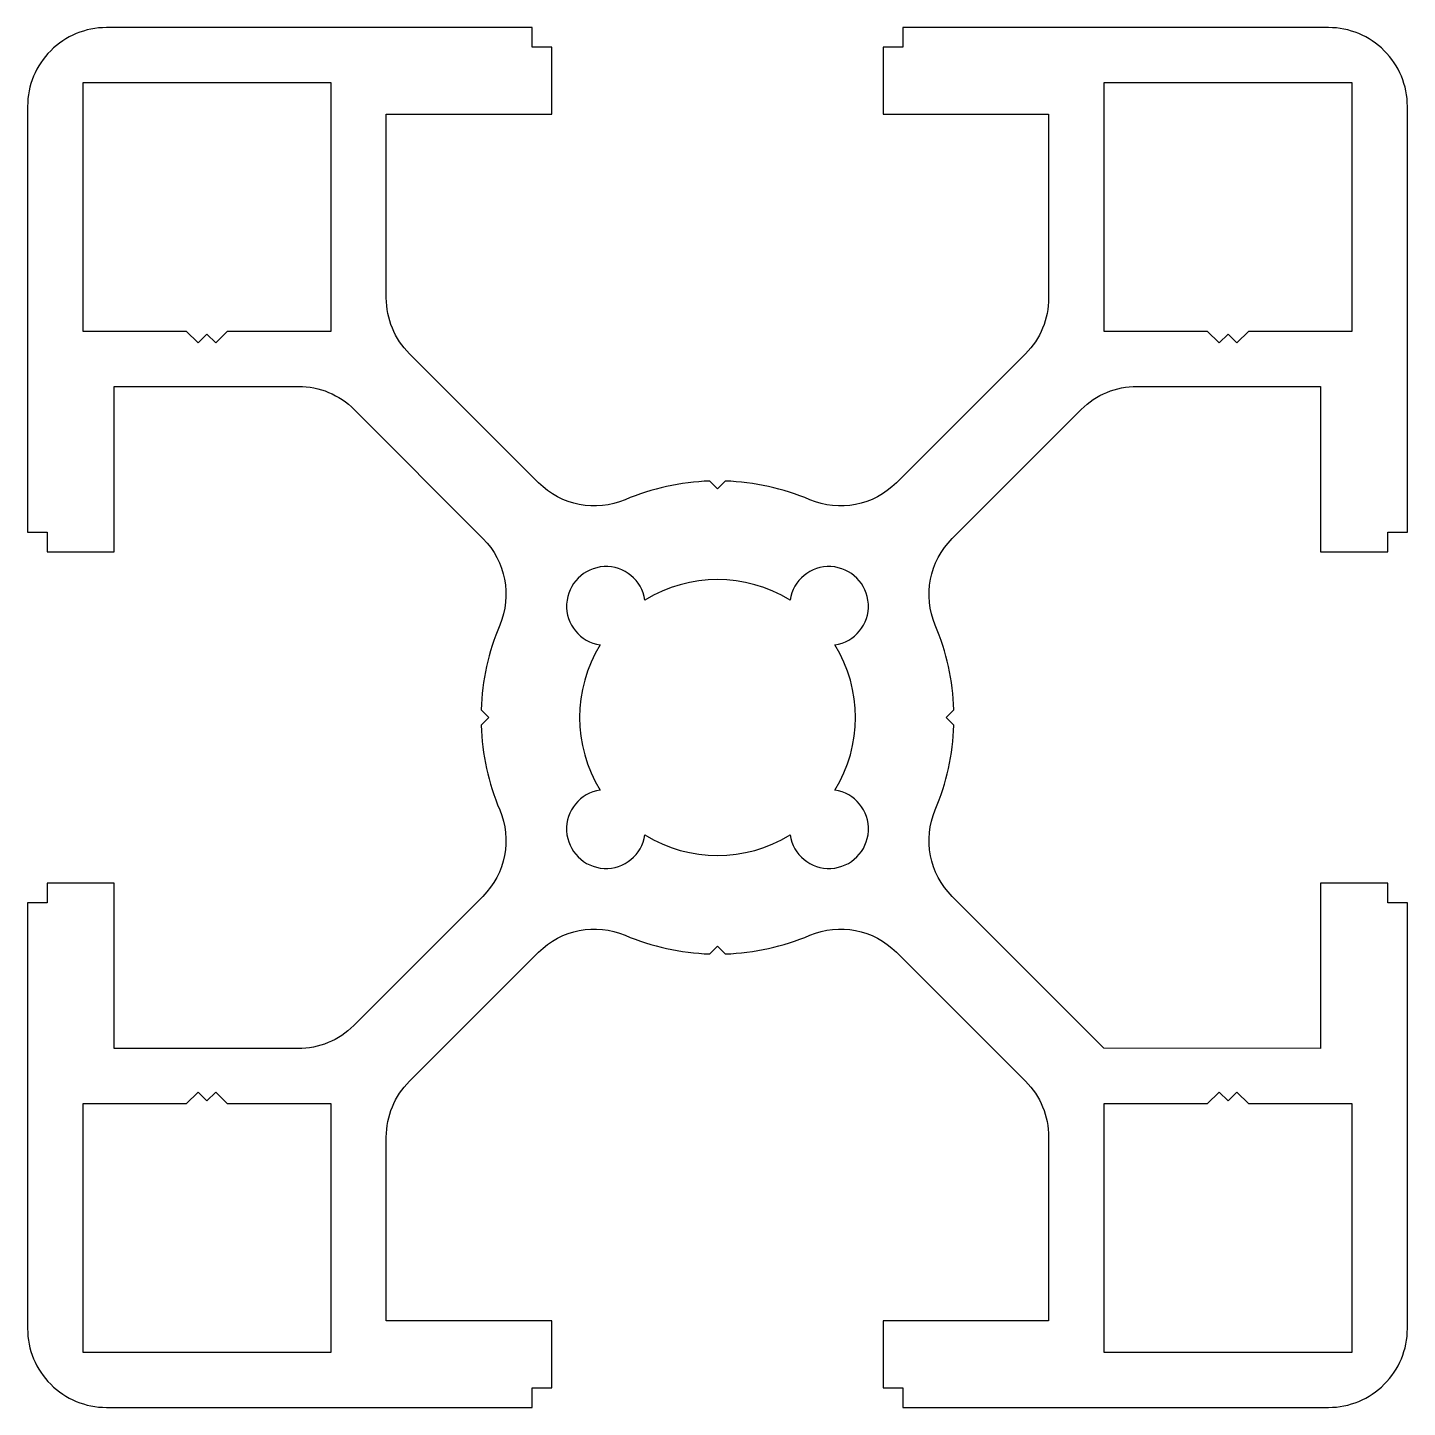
# Model space of a CAD drawing. Extents: x 2174.6 to 2209.6, y 1135.4 to 1170.4.
import ezdxf

# ---------------------------------------------------------------- set-up
doc = ezdxf.new("R2010")
doc.units = 0
doc.layers.get('0').update_dxf_attribs({"linetype": 'CONTINUOUS'})

msp = doc.modelspace()

# ---------------------------------------------------------------- linework, layer by layer
at = {"linetype": 'CONTINUOUS'}
for points in [[(2176.818, 1157.108), (2176.818, 1161.308), (2181.488, 1161.308, -0.199288), (2182.905, 1160.72), (2186.17, 1157.445, -0.305299), (2186.595, 1155.252, 0.092385), (2186.122, 1153.105), (2186.318, 1152.908), (2186.122, 1152.711, 0.092311), (2186.594, 1150.566, -0.305615), (2186.167, 1148.371), (2182.89, 1145.094, -0.198912), (2181.476, 1144.508), (2176.818, 1144.508), (2176.818, 1148.708), (2175.118, 1148.708), (2175.118, 1148.208), (2174.618, 1148.208), (2174.618, 1137.408, 0.414214), (2176.618, 1135.408), (2187.418, 1135.408), (2187.418, 1135.908), (2187.918, 1135.908), (2187.918, 1137.608), (2183.718, 1137.608), (2183.718, 1142.265, -0.198912), (2184.304, 1143.68), (2187.581, 1146.957, -0.305615), (2189.776, 1147.384, 0.092311), (2191.922, 1146.911), (2192.118, 1147.108), (2192.315, 1146.911, 0.092311), (2194.46, 1147.384, -0.305615), (2196.655, 1146.957), (2199.933, 1143.68, -0.198912), (2200.518, 1142.265), (2200.518, 1137.608), (2196.318, 1137.608), (2196.318, 1135.908), (2196.818, 1135.908), (2196.818, 1135.408), (2207.618, 1135.408, 0.414214), (2209.618, 1137.408), (2209.618, 1148.208), (2209.118, 1148.208), (2209.118, 1148.708), (2207.418, 1148.708), (2207.418, 1144.512), (2201.918, 1144.522), (2198.07, 1148.371, -0.305615), (2197.642, 1150.566, 0.092311), (2198.115, 1152.711), (2197.918, 1152.908), (2198.115, 1153.105, 0.092311), (2197.642, 1155.25, -0.305615), (2198.07, 1157.445), (2201.347, 1160.722, -0.198912), (2202.761, 1161.308), (2207.418, 1161.308), (2207.418, 1157.108), (2209.118, 1157.108), (2209.118, 1157.608), (2209.618, 1157.608), (2209.618, 1168.408, 0.414214), (2207.618, 1170.408), (2196.818, 1170.408), (2196.818, 1169.908), (2196.318, 1169.908), (2196.318, 1168.208), (2200.518, 1168.208), (2200.518, 1163.551, -0.198912), (2199.933, 1162.136), (2196.655, 1158.859, -0.305615), (2194.46, 1158.432, 0.092311), (2192.315, 1158.905), (2192.118, 1158.708), (2191.922, 1158.905, 0.092311), (2189.776, 1158.432, -0.305615), (2187.581, 1158.859), (2184.304, 1162.136, -0.198912), (2183.718, 1163.551), (2183.718, 1168.208), (2187.918, 1168.208), (2187.918, 1169.908), (2187.418, 1169.908), (2187.418, 1170.408), (2176.618, 1170.408, 0.414214), (2174.618, 1168.408), (2174.618, 1157.609), (2175.118, 1157.609), (2175.118, 1157.108)], [(2189.141, 1151.068, 1.980676), (2190.279, 1149.93, 0.283997), (2193.958, 1149.93, 1.980676), (2195.096, 1151.068, 0.283997), (2195.096, 1154.748, 1.980676), (2193.958, 1155.885, 0.283997), (2190.279, 1155.885, 1.980676), (2189.141, 1154.748, 0.283997)]]:
    msp.add_lwpolyline(points, format="xyb", close=True, dxfattribs=at)
for points in [[(2178.943, 1162.408), (2179.168, 1162.633), (2179.393, 1162.408), (2179.693, 1162.708), (2182.318, 1162.708), (2182.318, 1169.008), (2176.018, 1169.008), (2176.018, 1162.708), (2178.643, 1162.708)], [(2204.843, 1162.408), (2205.068, 1162.633), (2205.293, 1162.408), (2205.593, 1162.708), (2208.218, 1162.708), (2208.218, 1169.008), (2201.918, 1169.008), (2201.918, 1162.708), (2204.543, 1162.708)], [(2179.393, 1143.408), (2179.168, 1143.183), (2178.943, 1143.408), (2178.643, 1143.108), (2176.018, 1143.108), (2176.018, 1136.808), (2182.318, 1136.808), (2182.318, 1143.108), (2179.693, 1143.108)], [(2205.593, 1143.108), (2205.293, 1143.408), (2205.068, 1143.183), (2204.843, 1143.408), (2204.543, 1143.108), (2201.918, 1143.108), (2201.918, 1136.808), (2208.218, 1136.808), (2208.218, 1143.108)]]:
    msp.add_lwpolyline(points, close=True, dxfattribs=at)

doc.saveas('drawing.dxf')
